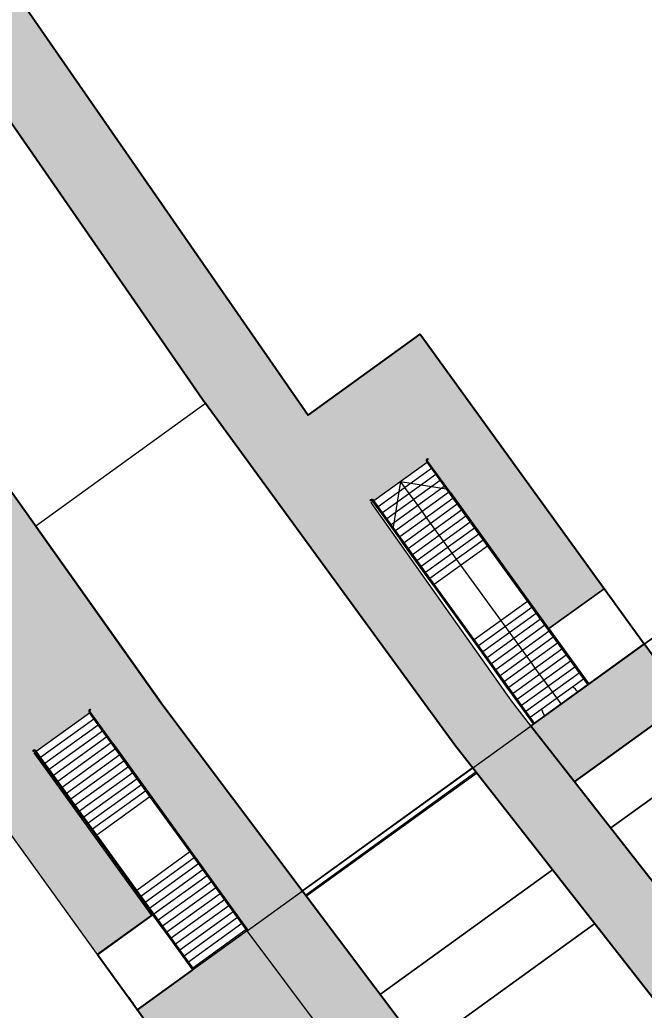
# Model space of a CAD drawing. Header units: metres. Extents: x 286532 to 329498, y 7396783 to 7466136.
# Drawn here: x 320409.8 to 320432.67, y 7410276.38 to 7410312.68 of the extents above; entities that cross this region are included whole.
import ezdxf

# ---------------------------------------------------------------- set-up
doc = ezdxf.new("R2010")
doc.units = ezdxf.units.M
doc.header["$LTSCALE"] = 10
doc.layers.get('0').update_dxf_attribs({"color": 255})
for name, color, linetype, lineweight in [('_  ARQ-AUX-001', 1, 'Continuous', 5), ('_AUX-PLATAFORMA COTAS', 1, 'Continuous', 25), ('_AUX-PLATAFORMA EXISTENTE', 252, 'Continuous', 25), ('ARQ-AUX-001', 1, 'Continuous', 5)]:
    doc.layers.add(name, color=color, linetype=linetype, lineweight=lineweight)
doc.styles.get("Standard").update_dxf_attribs({"font": 'arial.ttf'})
doc.dimstyles.new('ISO-25', dxfattribs={"dimtxt": 2.5, "dimasz": 2.5, "dimexe": 1.25, "dimexo": 0.625, "dimtad": 1, "dimtxsty": 'Standard', "dimcen": 2.5, "dimadec": 0, "dimazin": 0, "dimtfac": 1, "dimtmove": 0, "dimatfit": 3, "dimfxl": 1, "dimarcsym": 0})

# ---------------------------------------------------------------- blocks, each defined once
blk = doc.blocks.new('estação_perus')
at = {"layer": '_AUX-PLATAFORMA EXISTENTE', "true_color": 0xa1a1a1}
for points in [[(-50.602, 166.706), (-53.344, 166.154), (-47.854, 148.223), (-42.138, 131.958), (-36.161, 115.924), (-30.418, 101.505), (-24.058, 87.36), (-16.81, 71.822), (-9.221, 56.574), (-1.548, 42.377), (6.943, 27.569), (15.514, 13.611), (24.533, -0.032), (33.802, -13.424), (42.93, -25.948), (57.454, -44.507), (59.527, -42.885), (47.32, -27.286), (51.392, -24.345), (49.87, -22.237), (45.717, -25.237), (44.935, -24.229), (39.871, -17.049), (41.949, -15.548), (46.379, -21.674), (48.406, -20.21), (41.666, -10.879), (37.554, -13.842), (26.22, 2.555), (17.578, 15.629), (9.115, 29.411), (0.705, 44.077), (-6.991, 58.319), (-14.525, 73.472), (-21.804, 89.108), (-27.885, 102.634), (-33.555, 116.872), (-39.49, 132.793), (-45.147, 148.89), (-50.591, 166.67)], [(-60.092, 161.681), (-61.418, 161.319), (-56.7, 143.868), (-51.182, 126.969), (-45.219, 110.936), (-38.29, 94.067), (-30.653, 77.112), (-23.269, 61.646), (-15.004, 45.463), (-6.444, 30.138), (2.036, 15.864), (11.308, 1.305), (20.674, -12.611), (24.888, -18.547), (20.854, -21.252), (25.346, -27.471), (25.38, -27.446), (29.84, -33.621), (31.829, -32.184), (27.523, -26.223), (29.584, -24.735), (35.353, -32.722), (31.304, -35.647), (33.753, -39.039), (37.803, -36.114), (39.026, -37.798), (48.985, -50.83), (51.025, -49.295), (42.675, -38.369), (32.163, -24.381), (22.689, -11.035), (13.375, 2.809), (3.961, 17.618), (-4.535, 31.954), (-12.811, 46.788), (-20.912, 62.67), (-28.534, 78.643), (-35.865, 94.944), (-42.774, 111.769), (-48.917, 128.315), (-54.569, 144.227), (-60.015, 161.436)]]:
    blk.add_hatch(color=253, dxfattribs=at).paths.add_polyline_path(points, flags=0)
at = {"layer": '_  ARQ-AUX-001'}
for p, q in [((33.802, -13.424), (27.576, -17.921)), ((35.319, -32.747), (61.353, -13.943)), ((39.964, -16.982), (41.915, -15.573)), ((39.964, -16.982), (41.915, -15.573)), ((41.899, -15.551), (41.915, -15.573)), ((41.899, -15.551), (41.915, -15.573)), ((41.93, -15.443), (41.915, -15.454)), ((41.93, -15.443), (41.915, -15.454)), ((41.915, -15.573), (41.949, -15.548)), ((44.128, -18.637), (41.915, -15.573)), ((41.936, -15.558), (41.928, -15.564)), ((41.954, -15.477), (41.93, -15.443)), ((41.93, -15.443), (41.954, -15.477)), ((41.954, -15.477), (41.93, -15.443)), ((41.93, -15.443), (41.954, -15.477)), ((41.949, -15.548), (41.933, -15.526)), ((41.949, -15.548), (41.933, -15.526)), ((41.939, -15.488), (41.954, -15.477)), ((41.939, -15.488), (41.954, -15.477)), ((42.772, -16.688), (41.949, -15.548)), ((40.122, -17.201), (42.073, -15.792)), ((40.122, -17.201), (42.073, -15.792)), ((40.28, -17.42), (42.231, -16.011)), ((40.28, -17.42), (42.231, -16.011)), ((40.438, -17.639), (42.389, -16.23)), ((40.438, -17.639), (42.389, -16.23)), ((40.939, -16.278), (40.668, -17.958)), ((41.097, -16.497), (40.939, -16.278)), ((40.939, -16.278), (42.62, -16.549)), ((40.596, -17.858), (42.547, -16.448)), ((40.596, -17.858), (42.547, -16.448)), ((40.754, -18.077), (42.705, -16.667)), ((40.754, -18.077), (42.705, -16.667)), ((41.256, -16.715), (41.097, -16.497)), ((42.772, -16.688), (46.376, -21.677)), ((39.836, -16.955), (39.851, -16.945)), ((39.836, -16.955), (39.851, -16.945)), ((39.86, -16.989), (39.836, -16.955)), ((39.836, -16.955), (39.86, -16.989)), ((39.86, -16.989), (39.836, -16.955)), ((39.836, -16.955), (39.86, -16.989)), ((39.875, -16.979), (39.86, -16.989)), ((39.875, -16.979), (39.86, -16.989)), ((39.864, -17.055), (39.93, -17.007)), ((45.003, -24.325), (39.864, -17.055)), ((39.93, -17.007), (39.914, -16.985)), ((39.93, -17.007), (39.914, -16.985)), ((40.084, -17.229), (39.926, -17.01)), ((39.93, -17.007), (39.964, -16.982)), ((42.143, -20.071), (39.93, -17.007)), ((39.942, -16.998), (39.951, -16.992)), ((39.948, -16.96), (39.964, -16.982)), ((39.948, -16.96), (39.964, -16.982)), ((42.177, -20.047), (39.964, -16.982)), ((40.912, -18.296), (42.864, -16.886)), ((40.912, -18.296), (42.864, -16.886)), ((41.414, -16.934), (41.256, -16.715)), ((41.572, -17.153), (41.414, -16.934)), ((40.242, -17.447), (40.084, -17.229)), ((41.07, -18.515), (43.022, -17.105)), ((41.07, -18.515), (43.022, -17.105)), ((41.228, -18.733), (43.18, -17.324)), ((41.228, -18.733), (43.18, -17.324)), ((41.73, -17.372), (41.572, -17.153)), ((41.888, -17.591), (41.73, -17.372)), ((40.4, -17.666), (40.242, -17.447)), ((40.558, -17.885), (40.4, -17.666)), ((41.386, -18.952), (43.338, -17.543)), ((41.386, -18.952), (43.338, -17.543)), ((41.545, -19.171), (43.496, -17.762)), ((41.545, -19.171), (43.496, -17.762)), ((42.046, -17.81), (41.888, -17.591)), ((40.717, -18.104), (40.558, -17.885)), ((40.875, -18.323), (40.717, -18.104)), ((41.703, -19.39), (43.654, -17.981)), ((41.703, -19.39), (43.654, -17.981)), ((42.204, -18.029), (42.046, -17.81)), ((42.362, -18.248), (42.204, -18.029)), ((64.134, -17.793), (48.646, -28.98)), ((41.033, -18.542), (40.875, -18.323)), ((41.861, -19.609), (43.812, -18.199)), ((41.861, -19.609), (43.812, -18.199)), ((42.019, -19.828), (43.97, -18.418)), ((42.019, -19.828), (43.97, -18.418)), ((42.52, -18.466), (42.362, -18.248)), ((42.678, -18.685), (42.52, -18.466)), ((41.191, -18.761), (41.033, -18.542)), ((41.349, -18.98), (41.191, -18.761)), ((42.177, -20.047), (44.128, -18.637)), ((42.177, -20.047), (44.128, -18.637)), ((42.836, -18.904), (42.678, -18.685)), ((44.286, -18.856), (44.128, -18.637)), ((45.592, -20.664), (44.286, -18.856)), ((41.507, -19.198), (41.349, -18.98)), ((41.665, -19.417), (41.507, -19.198)), ((42.995, -19.123), (42.836, -18.904)), ((43.153, -19.342), (42.995, -19.123)), ((41.823, -19.636), (41.665, -19.417)), ((44.617, -21.369), (43.153, -19.342)), ((41.981, -19.855), (41.823, -19.636)), ((42.139, -20.074), (41.981, -19.855)), ((42.139, -20.074), (43.603, -22.101)), ((42.301, -20.29), (42.143, -20.071)), ((42.335, -20.266), (42.177, -20.047)), ((43.607, -22.098), (42.301, -20.29)), ((43.641, -22.073), (42.335, -20.266)), ((43.641, -22.073), (45.592, -20.664)), ((43.641, -22.073), (45.592, -20.664)), ((47.806, -23.728), (45.592, -20.664)), ((43.799, -22.292), (45.75, -20.883)), ((43.799, -22.292), (45.75, -20.883)), ((43.957, -22.511), (45.908, -21.102)), ((43.957, -22.511), (45.908, -21.102)), ((44.115, -22.73), (46.066, -21.32)), ((44.115, -22.73), (46.066, -21.32)), ((44.775, -21.587), (44.617, -21.369)), ((44.273, -22.949), (46.225, -21.539)), ((44.273, -22.949), (46.225, -21.539)), ((44.431, -23.168), (46.383, -21.758)), ((44.431, -23.168), (46.383, -21.758)), ((44.933, -21.806), (44.775, -21.587)), ((47.84, -23.703), (46.376, -21.677)), ((46.42, -21.731), (46.379, -21.674)), ((46.379, -21.674), (47.843, -23.701)), ((46.578, -21.95), (46.42, -21.731)), ((49.87, -22.237), (50.53, -21.76)), ((43.761, -22.319), (43.603, -22.101)), ((45.82, -25.162), (43.607, -22.098)), ((45.854, -25.138), (43.641, -22.073)), ((44.589, -23.387), (46.541, -21.977)), ((44.589, -23.387), (46.541, -21.977)), ((45.091, -22.025), (44.933, -21.806)), ((45.249, -22.244), (45.091, -22.025)), ((46.736, -22.169), (46.578, -21.95)), ((48.646, -28.98), (58.459, -21.892)), ((43.919, -22.538), (43.761, -22.319)), ((44.747, -23.605), (46.699, -22.196)), ((44.747, -23.605), (46.699, -22.196)), ((44.906, -23.824), (46.857, -22.415)), ((44.906, -23.824), (46.857, -22.415)), ((45.407, -22.463), (45.249, -22.244)), ((45.565, -22.682), (45.407, -22.463)), ((49.87, -22.237), (45.717, -25.237)), ((49.87, -22.237), (45.717, -25.237)), ((46.895, -22.388), (46.736, -22.169)), ((47.053, -22.607), (46.895, -22.388)), ((47.843, -23.701), (49.87, -22.237)), ((44.077, -22.757), (43.919, -22.538)), ((44.236, -22.976), (44.077, -22.757)), ((45.064, -24.043), (47.015, -22.634)), ((45.064, -24.043), (47.015, -22.634)), ((45.222, -24.262), (47.173, -22.853)), ((45.222, -24.262), (47.173, -22.853)), ((45.723, -22.901), (45.565, -22.682)), ((47.211, -22.825), (47.053, -22.607)), ((47.369, -23.044), (47.211, -22.825)), ((44.394, -23.195), (44.236, -22.976)), ((44.353, -23.138), (45.817, -25.165)), ((44.868, -23.851), (44.353, -23.138)), ((44.552, -23.414), (44.394, -23.195)), ((45.38, -24.481), (47.331, -23.071)), ((45.38, -24.481), (47.331, -23.071)), ((45.881, -23.12), (45.723, -22.901)), ((46.039, -23.338), (45.881, -23.12)), ((47.527, -23.263), (47.369, -23.044)), ((44.71, -23.633), (44.552, -23.414)), ((45.538, -24.7), (47.489, -23.29)), ((45.538, -24.7), (47.489, -23.29)), ((45.696, -24.919), (47.647, -23.509)), ((45.696, -24.919), (47.647, -23.509)), ((46.197, -23.557), (46.039, -23.338)), ((46.356, -23.776), (46.197, -23.557)), ((47.685, -23.482), (47.527, -23.263)), ((47.843, -23.701), (47.685, -23.482)), ((44.868, -23.851), (44.71, -23.633)), ((45.026, -24.07), (44.868, -23.851)), ((44.886, -23.877), (44.868, -23.851)), ((45.817, -25.165), (44.886, -23.877)), ((46.514, -23.995), (46.356, -23.776)), ((45.184, -24.289), (45.026, -24.07)), ((45.342, -24.508), (45.184, -24.289)), ((46.672, -24.214), (46.514, -23.995)), ((46.83, -24.433), (46.672, -24.214)), ((29.564, -24.629), (29.549, -24.639)), ((29.564, -24.629), (29.549, -24.639)), ((29.588, -24.663), (29.564, -24.629)), ((29.564, -24.629), (29.588, -24.663)), ((29.588, -24.663), (29.564, -24.629)), ((29.564, -24.629), (29.588, -24.663)), ((29.573, -24.673), (29.588, -24.663)), ((29.573, -24.673), (29.588, -24.663)), ((45.717, -25.237), (45.003, -24.325)), ((45.5, -24.727), (45.342, -24.508)), ((27.598, -26.168), (29.549, -24.759)), ((27.598, -26.168), (29.549, -24.759)), ((27.756, -26.387), (29.707, -24.978)), ((27.756, -26.387), (29.707, -24.978)), ((29.533, -24.736), (29.549, -24.759)), ((29.533, -24.736), (29.549, -24.759)), ((29.549, -24.759), (29.583, -24.734)), ((31.763, -27.823), (29.549, -24.759)), ((29.571, -24.743), (29.562, -24.75)), ((29.583, -24.734), (29.567, -24.712)), ((29.583, -24.734), (29.567, -24.712)), ((30.407, -25.874), (29.583, -24.734)), ((45.658, -24.946), (45.5, -24.727)), ((45.817, -25.165), (45.658, -24.946)), ((27.914, -26.606), (29.866, -25.196)), ((27.914, -26.606), (29.866, -25.196)), ((28.072, -26.825), (30.024, -25.415)), ((28.072, -26.825), (30.024, -25.415)), ((28.23, -27.044), (30.182, -25.634)), ((28.23, -27.044), (30.182, -25.634)), ((27.47, -26.141), (27.485, -26.13)), ((27.47, -26.141), (27.485, -26.13)), ((28.388, -27.263), (30.34, -25.853)), ((28.388, -27.263), (30.34, -25.853)), ((28.547, -27.481), (30.498, -26.072)), ((28.547, -27.481), (30.498, -26.072)), ((30.406, -25.874), (35.353, -32.722)), ((27.495, -26.175), (27.47, -26.141)), ((27.47, -26.141), (27.495, -26.175)), ((27.495, -26.175), (27.47, -26.141)), ((27.47, -26.141), (27.495, -26.175)), ((27.51, -26.164), (27.495, -26.175)), ((27.51, -26.164), (27.495, -26.175)), ((27.523, -26.223), (27.564, -26.193)), ((31.829, -32.184), (27.523, -26.223)), ((27.564, -26.193), (27.548, -26.171)), ((27.564, -26.193), (27.548, -26.171)), ((27.719, -26.414), (27.56, -26.195)), ((27.564, -26.193), (27.598, -26.168)), ((29.777, -29.257), (27.564, -26.193)), ((27.577, -26.184), (27.585, -26.177)), ((27.582, -26.146), (27.598, -26.168)), ((27.582, -26.146), (27.598, -26.168)), ((29.811, -29.232), (27.598, -26.168)), ((27.877, -26.633), (27.719, -26.414)), ((28.705, -27.7), (30.656, -26.291)), ((28.705, -27.7), (30.656, -26.291)), ((28.035, -26.852), (27.877, -26.633)), ((28.193, -27.071), (28.035, -26.852)), ((28.863, -27.919), (30.814, -26.51)), ((28.863, -27.919), (30.814, -26.51)), ((29.021, -28.138), (30.972, -26.729)), ((29.021, -28.138), (30.972, -26.729)), ((43.581, -26.779), (37.349, -31.281)), ((37.349, -31.281), (43.581, -26.779)), ((28.351, -27.29), (28.193, -27.071)), ((29.179, -28.357), (31.13, -26.947)), ((29.179, -28.357), (31.13, -26.947)), ((29.337, -28.576), (31.288, -27.166)), ((29.337, -28.576), (31.288, -27.166)), ((43.705, -26.937), (37.469, -31.441)), ((37.493, -31.473), (43.729, -26.969)), ((28.509, -27.509), (28.351, -27.29)), ((28.667, -27.728), (28.509, -27.509)), ((29.495, -28.795), (31.447, -27.385)), ((29.495, -28.795), (31.447, -27.385)), ((28.825, -27.946), (28.667, -27.728)), ((28.983, -28.165), (28.825, -27.946)), ((29.653, -29.014), (31.605, -27.604)), ((29.653, -29.014), (31.605, -27.604)), ((29.811, -29.232), (31.763, -27.823)), ((29.811, -29.232), (31.763, -27.823)), ((31.921, -28.042), (31.763, -27.823)), ((29.141, -28.384), (28.983, -28.165)), ((33.227, -29.85), (31.921, -28.042)), ((29.299, -28.603), (29.141, -28.384)), ((29.458, -28.822), (29.299, -28.603)), ((29.616, -29.041), (29.458, -28.822)), ((29.774, -29.26), (29.616, -29.041)), ((29.774, -29.26), (31.238, -31.286)), ((29.935, -29.476), (29.777, -29.257)), ((29.969, -29.451), (29.811, -29.232)), ((31.241, -31.284), (29.935, -29.476)), ((31.275, -31.259), (29.969, -29.451)), ((31.275, -31.259), (33.227, -29.85)), ((31.275, -31.259), (33.227, -29.85)), ((31.433, -31.478), (33.385, -30.068)), ((31.433, -31.478), (33.385, -30.068)), ((34.713, -31.907), (33.227, -29.85)), ((31.591, -31.697), (33.543, -30.287)), ((31.591, -31.697), (33.543, -30.287)), ((31.749, -31.916), (33.701, -30.506)), ((31.749, -31.916), (33.701, -30.506)), ((31.908, -32.135), (33.859, -30.725)), ((31.908, -32.135), (33.859, -30.725)), ((33.246, -31.16), (33.856, -30.72)), ((33.856, -30.72), (35.319, -32.747)), ((40.203, -35.079), (46.51, -30.522)), ((46.51, -30.522), (40.203, -35.079)), ((32.066, -32.353), (34.017, -30.944)), ((32.066, -32.353), (34.017, -30.944)), ((32.224, -32.572), (34.175, -31.163)), ((32.224, -32.572), (34.175, -31.163)), ((32.259, -31.873), (33.246, -31.16)), ((31.396, -31.505), (31.238, -31.286)), ((33.334, -34.181), (31.241, -31.284)), ((33.368, -34.156), (31.275, -31.259)), ((31.554, -31.724), (31.396, -31.505)), ((32.382, -32.791), (34.333, -31.382)), ((32.382, -32.791), (34.333, -31.382)), ((31.712, -31.943), (31.554, -31.724)), ((31.867, -32.157), (31.712, -31.943)), ((32.005, -32.057), (32.259, -31.873)), ((32.54, -33.01), (34.491, -31.601)), ((32.54, -33.01), (34.491, -31.601)), ((32.698, -33.229), (34.649, -31.819)), ((32.698, -33.229), (34.649, -31.819)), ((35.319, -32.747), (34.713, -31.907)), ((31.867, -32.157), (31.829, -32.184)), ((31.829, -32.184), (31.867, -32.157)), ((32.028, -32.381), (31.87, -32.162)), ((31.904, -32.13), (32.005, -32.057)), ((32.856, -33.448), (34.807, -32.038)), ((32.856, -33.448), (34.807, -32.038)), ((33.014, -33.667), (34.966, -32.257)), ((33.014, -33.667), (34.966, -32.257)), ((32.186, -32.6), (32.028, -32.381)), ((32.344, -32.818), (32.186, -32.6)), ((33.172, -33.886), (35.124, -32.476)), ((33.172, -33.886), (35.124, -32.476)), ((48.052, -32.493), (41.705, -37.078)), ((41.705, -37.078), (48.052, -32.493)), ((35.319, -32.747), (31.266, -35.675)), ((35.353, -32.722), (31.304, -35.647)), ((32.502, -33.037), (32.344, -32.818)), ((32.66, -33.256), (32.502, -33.037)), ((33.33, -34.104), (35.282, -32.695)), ((33.33, -34.104), (35.282, -32.695)), ((42.51, -42.356), (35.319, -32.747))]:
    blk.add_line(p, q, dxfattribs=at)
at = {"layer": '_  ARQ-AUX-001', "flags": 128}
for points in [[(41.915, -15.454), (41.912, -15.455), (41.91, -15.457), (41.908, -15.459), (41.906, -15.461), (41.904, -15.463), (41.902, -15.465), (41.901, -15.467), (41.899, -15.469), (41.897, -15.472), (41.896, -15.474), (41.894, -15.476), (41.893, -15.479), (41.892, -15.481), (41.891, -15.484), (41.89, -15.486), (41.889, -15.489), (41.888, -15.492), (41.887, -15.494), (41.887, -15.497), (41.886, -15.5), (41.886, -15.503), (41.886, -15.505), (41.886, -15.508), (41.886, -15.511), (41.886, -15.514), (41.886, -15.517), (41.886, -15.519), (41.887, -15.522), (41.887, -15.525), (41.888, -15.528), (41.889, -15.53), (41.89, -15.533), (41.891, -15.535), (41.892, -15.538), (41.893, -15.541), (41.894, -15.543), (41.895, -15.545), (41.897, -15.548), (41.898, -15.55), (41.899, -15.551)], [(41.915, -15.454), (41.912, -15.455), (41.91, -15.457), (41.908, -15.459), (41.906, -15.461), (41.904, -15.463), (41.902, -15.465), (41.901, -15.467), (41.899, -15.469), (41.897, -15.472), (41.896, -15.474), (41.894, -15.476), (41.893, -15.479), (41.892, -15.481), (41.891, -15.484), (41.89, -15.486), (41.889, -15.489), (41.888, -15.492), (41.887, -15.494), (41.887, -15.497), (41.886, -15.5), (41.886, -15.503), (41.886, -15.505), (41.886, -15.508), (41.886, -15.511), (41.886, -15.514), (41.886, -15.517), (41.886, -15.519), (41.887, -15.522), (41.887, -15.525), (41.888, -15.528), (41.889, -15.53), (41.89, -15.533), (41.891, -15.535), (41.892, -15.538), (41.893, -15.541), (41.894, -15.543), (41.895, -15.545), (41.897, -15.548), (41.898, -15.55), (41.899, -15.551)], [(41.933, -15.526), (41.932, -15.525), (41.932, -15.524), (41.931, -15.523), (41.931, -15.522), (41.93, -15.521), (41.93, -15.52), (41.929, -15.519), (41.929, -15.518), (41.929, -15.517), (41.928, -15.516), (41.928, -15.515), (41.928, -15.514), (41.928, -15.513), (41.928, -15.512), (41.928, -15.511), (41.928, -15.51), (41.928, -15.509), (41.928, -15.507), (41.928, -15.506), (41.928, -15.505), (41.928, -15.504), (41.929, -15.503), (41.929, -15.502), (41.929, -15.501), (41.93, -15.5), (41.93, -15.499), (41.931, -15.498), (41.931, -15.497), (41.932, -15.496), (41.932, -15.495), (41.933, -15.494), (41.933, -15.493), (41.934, -15.492), (41.935, -15.492), (41.936, -15.491), (41.936, -15.49), (41.937, -15.489), (41.938, -15.489), (41.939, -15.488), (41.939, -15.488)], [(41.933, -15.526), (41.932, -15.525), (41.932, -15.524), (41.931, -15.523), (41.931, -15.522), (41.93, -15.521), (41.93, -15.52), (41.929, -15.519), (41.929, -15.518), (41.929, -15.517), (41.928, -15.516), (41.928, -15.515), (41.928, -15.514), (41.928, -15.513), (41.928, -15.512), (41.928, -15.511), (41.928, -15.51), (41.928, -15.509), (41.928, -15.507), (41.928, -15.506), (41.928, -15.505), (41.928, -15.504), (41.929, -15.503), (41.929, -15.502), (41.929, -15.501), (41.93, -15.5), (41.93, -15.499), (41.931, -15.498), (41.931, -15.497), (41.932, -15.496), (41.932, -15.495), (41.933, -15.494), (41.933, -15.493), (41.934, -15.492), (41.935, -15.492), (41.936, -15.491), (41.936, -15.49), (41.937, -15.489), (41.938, -15.489), (41.939, -15.488), (41.939, -15.488)], [(39.851, -16.945), (39.853, -16.943), (39.855, -16.941), (39.858, -16.94), (39.86, -16.939), (39.863, -16.938), (39.865, -16.936), (39.868, -16.935), (39.87, -16.935), (39.873, -16.934), (39.876, -16.933), (39.878, -16.933), (39.881, -16.932), (39.884, -16.932), (39.887, -16.932), (39.889, -16.931), (39.892, -16.931), (39.895, -16.931), (39.898, -16.932), (39.901, -16.932), (39.903, -16.932), (39.906, -16.933), (39.909, -16.934), (39.911, -16.934), (39.914, -16.935), (39.917, -16.936), (39.919, -16.937), (39.922, -16.938), (39.924, -16.94), (39.927, -16.941), (39.929, -16.943), (39.931, -16.944), (39.934, -16.946), (39.936, -16.947), (39.938, -16.949), (39.94, -16.951), (39.942, -16.953), (39.944, -16.955), (39.945, -16.957), (39.947, -16.96), (39.948, -16.96)], [(39.851, -16.945), (39.853, -16.943), (39.855, -16.941), (39.858, -16.94), (39.86, -16.939), (39.863, -16.938), (39.865, -16.936), (39.868, -16.935), (39.87, -16.935), (39.873, -16.934), (39.876, -16.933), (39.878, -16.933), (39.881, -16.932), (39.884, -16.932), (39.887, -16.932), (39.889, -16.931), (39.892, -16.931), (39.895, -16.931), (39.898, -16.932), (39.901, -16.932), (39.903, -16.932), (39.906, -16.933), (39.909, -16.934), (39.911, -16.934), (39.914, -16.935), (39.917, -16.936), (39.919, -16.937), (39.922, -16.938), (39.924, -16.94), (39.927, -16.941), (39.929, -16.943), (39.931, -16.944), (39.934, -16.946), (39.936, -16.947), (39.938, -16.949), (39.94, -16.951), (39.942, -16.953), (39.944, -16.955), (39.945, -16.957), (39.947, -16.96), (39.948, -16.96)], [(39.914, -16.985), (39.913, -16.984), (39.912, -16.983), (39.911, -16.982), (39.911, -16.981), (39.91, -16.981), (39.909, -16.98), (39.908, -16.979), (39.907, -16.979), (39.906, -16.978), (39.905, -16.977), (39.905, -16.977), (39.904, -16.976), (39.903, -16.976), (39.902, -16.975), (39.901, -16.975), (39.9, -16.975), (39.898, -16.974), (39.897, -16.974), (39.896, -16.974), (39.895, -16.974), (39.894, -16.974), (39.893, -16.973), (39.892, -16.973), (39.891, -16.973), (39.89, -16.973), (39.889, -16.973), (39.888, -16.974), (39.886, -16.974), (39.885, -16.974), (39.884, -16.974), (39.883, -16.975), (39.882, -16.975), (39.881, -16.975), (39.88, -16.976), (39.879, -16.976), (39.878, -16.977), (39.877, -16.977), (39.876, -16.978), (39.875, -16.978), (39.875, -16.979)], [(39.914, -16.985), (39.913, -16.984), (39.912, -16.983), (39.911, -16.982), (39.911, -16.981), (39.91, -16.981), (39.909, -16.98), (39.908, -16.979), (39.907, -16.979), (39.906, -16.978), (39.905, -16.977), (39.905, -16.977), (39.904, -16.976), (39.903, -16.976), (39.902, -16.975), (39.901, -16.975), (39.9, -16.975), (39.898, -16.974), (39.897, -16.974), (39.896, -16.974), (39.895, -16.974), (39.894, -16.974), (39.893, -16.973), (39.892, -16.973), (39.891, -16.973), (39.89, -16.973), (39.889, -16.973), (39.888, -16.974), (39.886, -16.974), (39.885, -16.974), (39.884, -16.974), (39.883, -16.975), (39.882, -16.975), (39.881, -16.975), (39.88, -16.976), (39.879, -16.976), (39.878, -16.977), (39.877, -16.977), (39.876, -16.978), (39.875, -16.978), (39.875, -16.979)], [(29.549, -24.639), (29.547, -24.641), (29.545, -24.643), (29.542, -24.645), (29.54, -24.647), (29.539, -24.649), (29.537, -24.651), (29.535, -24.653), (29.533, -24.655), (29.532, -24.657), (29.53, -24.66), (29.529, -24.662), (29.527, -24.665), (29.526, -24.667), (29.525, -24.67), (29.524, -24.672), (29.523, -24.675), (29.523, -24.678), (29.522, -24.68), (29.521, -24.683), (29.521, -24.686), (29.52, -24.688), (29.52, -24.691), (29.52, -24.694), (29.52, -24.697), (29.52, -24.7), (29.52, -24.702), (29.521, -24.705), (29.521, -24.708), (29.522, -24.711), (29.522, -24.713), (29.523, -24.716), (29.524, -24.719), (29.525, -24.721), (29.526, -24.724), (29.527, -24.726), (29.528, -24.729), (29.53, -24.731), (29.531, -24.734), (29.533, -24.736), (29.533, -24.736)], [(29.549, -24.639), (29.547, -24.641), (29.545, -24.643), (29.542, -24.645), (29.54, -24.647), (29.539, -24.649), (29.537, -24.651), (29.535, -24.653), (29.533, -24.655), (29.532, -24.657), (29.53, -24.66), (29.529, -24.662), (29.527, -24.665), (29.526, -24.667), (29.525, -24.67), (29.524, -24.672), (29.523, -24.675), (29.523, -24.678), (29.522, -24.68), (29.521, -24.683), (29.521, -24.686), (29.52, -24.688), (29.52, -24.691), (29.52, -24.694), (29.52, -24.697), (29.52, -24.7), (29.52, -24.702), (29.521, -24.705), (29.521, -24.708), (29.522, -24.711), (29.522, -24.713), (29.523, -24.716), (29.524, -24.719), (29.525, -24.721), (29.526, -24.724), (29.527, -24.726), (29.528, -24.729), (29.53, -24.731), (29.531, -24.734), (29.533, -24.736), (29.533, -24.736)], [(29.567, -24.712), (29.567, -24.711), (29.566, -24.71), (29.566, -24.709), (29.565, -24.708), (29.565, -24.707), (29.564, -24.706), (29.564, -24.705), (29.563, -24.704), (29.563, -24.703), (29.563, -24.702), (29.563, -24.701), (29.562, -24.7), (29.562, -24.699), (29.562, -24.698), (29.562, -24.696), (29.562, -24.695), (29.562, -24.694), (29.562, -24.693), (29.562, -24.692), (29.563, -24.691), (29.563, -24.69), (29.563, -24.689), (29.563, -24.688), (29.564, -24.687), (29.564, -24.686), (29.564, -24.685), (29.565, -24.684), (29.565, -24.683), (29.566, -24.682), (29.567, -24.681), (29.567, -24.68), (29.568, -24.679), (29.568, -24.678), (29.569, -24.677), (29.57, -24.677), (29.571, -24.676), (29.572, -24.675), (29.572, -24.674), (29.573, -24.674), (29.573, -24.673)], [(29.567, -24.712), (29.567, -24.711), (29.566, -24.71), (29.566, -24.709), (29.565, -24.708), (29.565, -24.707), (29.564, -24.706), (29.564, -24.705), (29.563, -24.704), (29.563, -24.703), (29.563, -24.702), (29.563, -24.701), (29.562, -24.7), (29.562, -24.699), (29.562, -24.698), (29.562, -24.696), (29.562, -24.695), (29.562, -24.694), (29.562, -24.693), (29.562, -24.692), (29.563, -24.691), (29.563, -24.69), (29.563, -24.689), (29.563, -24.688), (29.564, -24.687), (29.564, -24.686), (29.564, -24.685), (29.565, -24.684), (29.565, -24.683), (29.566, -24.682), (29.567, -24.681), (29.567, -24.68), (29.568, -24.679), (29.568, -24.678), (29.569, -24.677), (29.57, -24.677), (29.571, -24.676), (29.572, -24.675), (29.572, -24.674), (29.573, -24.674), (29.573, -24.673)], [(27.485, -26.13), (27.487, -26.129), (27.49, -26.127), (27.492, -26.126), (27.494, -26.125), (27.497, -26.123), (27.499, -26.122), (27.502, -26.121), (27.505, -26.12), (27.507, -26.12), (27.51, -26.119), (27.513, -26.118), (27.516, -26.118), (27.518, -26.118), (27.521, -26.117), (27.524, -26.117), (27.527, -26.117), (27.529, -26.117), (27.532, -26.117), (27.535, -26.118), (27.538, -26.118), (27.54, -26.119), (27.543, -26.119), (27.546, -26.12), (27.548, -26.121), (27.551, -26.122), (27.554, -26.123), (27.556, -26.124), (27.559, -26.125), (27.561, -26.127), (27.563, -26.128), (27.566, -26.13), (27.568, -26.131), (27.57, -26.133), (27.572, -26.135), (27.574, -26.137), (27.576, -26.139), (27.578, -26.141), (27.58, -26.143), (27.582, -26.145), (27.582, -26.146)], [(27.485, -26.13), (27.487, -26.129), (27.49, -26.127), (27.492, -26.126), (27.494, -26.125), (27.497, -26.123), (27.499, -26.122), (27.502, -26.121), (27.505, -26.12), (27.507, -26.12), (27.51, -26.119), (27.513, -26.118), (27.516, -26.118), (27.518, -26.118), (27.521, -26.117), (27.524, -26.117), (27.527, -26.117), (27.529, -26.117), (27.532, -26.117), (27.535, -26.118), (27.538, -26.118), (27.54, -26.119), (27.543, -26.119), (27.546, -26.12), (27.548, -26.121), (27.551, -26.122), (27.554, -26.123), (27.556, -26.124), (27.559, -26.125), (27.561, -26.127), (27.563, -26.128), (27.566, -26.13), (27.568, -26.131), (27.57, -26.133), (27.572, -26.135), (27.574, -26.137), (27.576, -26.139), (27.578, -26.141), (27.58, -26.143), (27.582, -26.145), (27.582, -26.146)], [(27.548, -26.171), (27.547, -26.17), (27.547, -26.169), (27.546, -26.168), (27.545, -26.167), (27.544, -26.166), (27.543, -26.166), (27.543, -26.165), (27.542, -26.164), (27.541, -26.164), (27.54, -26.163), (27.539, -26.163), (27.538, -26.162), (27.537, -26.162), (27.536, -26.161), (27.535, -26.161), (27.534, -26.16), (27.533, -26.16), (27.532, -26.16), (27.531, -26.16), (27.53, -26.159), (27.529, -26.159), (27.527, -26.159), (27.526, -26.159), (27.525, -26.159), (27.524, -26.159), (27.523, -26.159), (27.522, -26.159), (27.521, -26.16), (27.52, -26.16), (27.519, -26.16), (27.518, -26.16), (27.517, -26.161), (27.516, -26.161), (27.515, -26.161), (27.514, -26.162), (27.513, -26.162), (27.512, -26.163), (27.511, -26.164), (27.51, -26.164), (27.51, -26.164)], [(27.548, -26.171), (27.547, -26.17), (27.547, -26.169), (27.546, -26.168), (27.545, -26.167), (27.544, -26.166), (27.543, -26.166), (27.543, -26.165), (27.542, -26.164), (27.541, -26.164), (27.54, -26.163), (27.539, -26.163), (27.538, -26.162), (27.537, -26.162), (27.536, -26.161), (27.535, -26.161), (27.534, -26.16), (27.533, -26.16), (27.532, -26.16), (27.531, -26.16), (27.53, -26.159), (27.529, -26.159), (27.527, -26.159), (27.526, -26.159), (27.525, -26.159), (27.524, -26.159), (27.523, -26.159), (27.522, -26.159), (27.521, -26.16), (27.52, -26.16), (27.519, -26.16), (27.518, -26.16), (27.517, -26.161), (27.516, -26.161), (27.515, -26.161), (27.514, -26.162), (27.513, -26.162), (27.512, -26.163), (27.511, -26.164), (27.51, -26.164), (27.51, -26.164)]]:
    blk.add_lwpolyline(points, dxfattribs=at)
at = {"layer": '_  ARQ-AUX-001'}
blk.add_lwpolyline([(25.38, -27.446), (19.663, -31.576), (28.036, -43.168), (33.753, -39.039)], close=True, dxfattribs=at)
for start, end in [(35.9431, 56.6103), (195.0718, 215.739)]:
    blk.add_arc((46.83, -24.433), 0.75, start, end, dxfattribs=at)
at = {"layer": '_AUX-PLATAFORMA EXISTENTE', "color": 1}
for p, q in [((26.517, 2.105), (37.558, -13.846)), ((24.533, -0.032), (33.802, -13.424)), ((37.558, -13.846), (41.666, -10.879)), ((41.666, -10.879), (49.87, -22.237)), ((32.163, -24.381), (22.744, -11.116)), ((42.93, -25.948), (33.802, -13.424)), ((27.576, -17.921), (32.163, -24.381)), ((51.392, -24.345), (49.87, -22.237)), ((32.163, -24.381), (42.675, -38.369)), ((47.32, -27.286), (51.392, -24.345)), ((45.717, -25.237), (59.527, -42.885)), ((57.454, -44.507), (42.93, -25.948)), ((31.867, -32.157), (29.84, -33.621)), ((29.84, -33.621), (31.829, -32.184)), ((33.33, -34.184), (31.867, -32.157)), ((32.819, -33.475), (32.66, -33.256)), ((29.84, -33.621), (31.304, -35.647)), ((29.892, -33.693), (29.84, -33.621)), ((32.977, -33.694), (32.819, -33.475)), ((33.135, -33.913), (32.977, -33.694)), ((33.293, -34.132), (33.135, -33.913)), ((31.304, -35.647), (33.33, -34.184)), ((33.33, -34.184), (33.293, -34.132)), ((31.146, -35.429), (30.986, -35.208)), ((31.304, -35.647), (33.753, -39.039))]:
    blk.add_line(p, q, dxfattribs=at)
at = {"layer": 'ARQ-AUX-001'}
for p, q in [((37.558, -13.846), (26.517, 2.105)), ((41.666, -10.879), (37.558, -13.846)), ((48.406, -20.21), (41.666, -10.879)), ((33.802, -13.424), (42.93, -25.948)), ((46.379, -21.674), (48.406, -20.21)), ((48.406, -20.21), (46.379, -21.674)), ((49.87, -22.237), (48.406, -20.21)), ((49.87, -22.237), (48.406, -20.21)), ((48.406, -20.21), (48.668, -20.573)), ((48.668, -20.573), (49.019, -21.06)), ((49.019, -21.06), (49.87, -22.237)), ((42.675, -38.369), (32.163, -24.381)), ((42.93, -25.948), (57.454, -44.507)), ((59.527, -42.885), (47.32, -27.286))]:
    blk.add_line(p, q, dxfattribs=at)
blk = doc.blocks.new('_ArchTick')
at = {"color": 0, "linetype": 'ByBlock', "const_width": 0.15}
blk.add_lwpolyline([(-0.5, -0.5), (0.5, 0.5)], dxfattribs=at)
blk = doc.blocks.new('*D133')
at = {"layer": '_AUX-PLATAFORMA COTAS', "color": 0, "lineweight": -2, "ltscale": 0.05, "transparency": 16777216}
for p, q in [((320315.752, 7410469.742), (320284.598, 7410453.51)), ((320395.678, 7410243.017), (320285.706, 7410454.087)), ((320425.724, 7410258.671), (320394.569, 7410242.439))]:
    blk.add_line(p, q, dxfattribs=at)
at = {"layer": 'Defpoints', "color": 0, "ltscale": 0.05, "transparency": 16777216}
for p in [(320320.187, 7410472.052), (320285.706, 7410454.087), (320430.158, 7410260.982)]:
    blk.add_point(p, dxfattribs=at)
at = {"layer": '_AUX-PLATAFORMA COTAS', "color": 0, "lineweight": -2, "ltscale": 0.05, "transparency": 16777216, "xscale": 2.5, "yscale": 2.5, "zscale": 2.5}
for p, rotation in [((320285.706, 7410454.087), 117.5203257607613), ((320395.678, 7410243.017), 297.5203257607613)]:
    blk.add_blockref('_ArchTick', p, dxfattribs=dict(at, rotation=rotation))
at = {"layer": '_AUX-PLATAFORMA COTAS', "color": 0, "ltscale": 0.05, "transparency": 16777216, "insert": (320337.549, 7410346.915), "char_height": 4, "attachment_point": 5, "rotation": 117.5203}
blk.add_mtext('238', dxfattribs=at)

msp = doc.modelspace()

# ---------------------------------------------------------------- block references
msp.add_blockref('estação_perus', (320382.803, 7410312.039))

# ---------------------------------------------------------------- dimensions: what is measured, and where the dimension line sits
at = {"layer": '_AUX-PLATAFORMA COTAS', "ltscale": 0.05}
dim = msp.add_aligned_dim(p1=(320430.158, 7410260.982), p2=(320320.187, 7410472.052), distance=38.88, dimstyle='ISO-25', override={"dimtxt": 4, "dimexo": 5, "dimgap": 1.5, "dimtad": 2, "dimblk1": 'ArchTick', "dimblk2": 'ArchTick', "dimsah": 1}, dxfattribs=at)
dim.commit()
dim.dimension.update_dxf_attribs({"geometry": '*D133', "text_midpoint": (320337.549, 7410346.915)})

doc.saveas('drawing.dxf')
